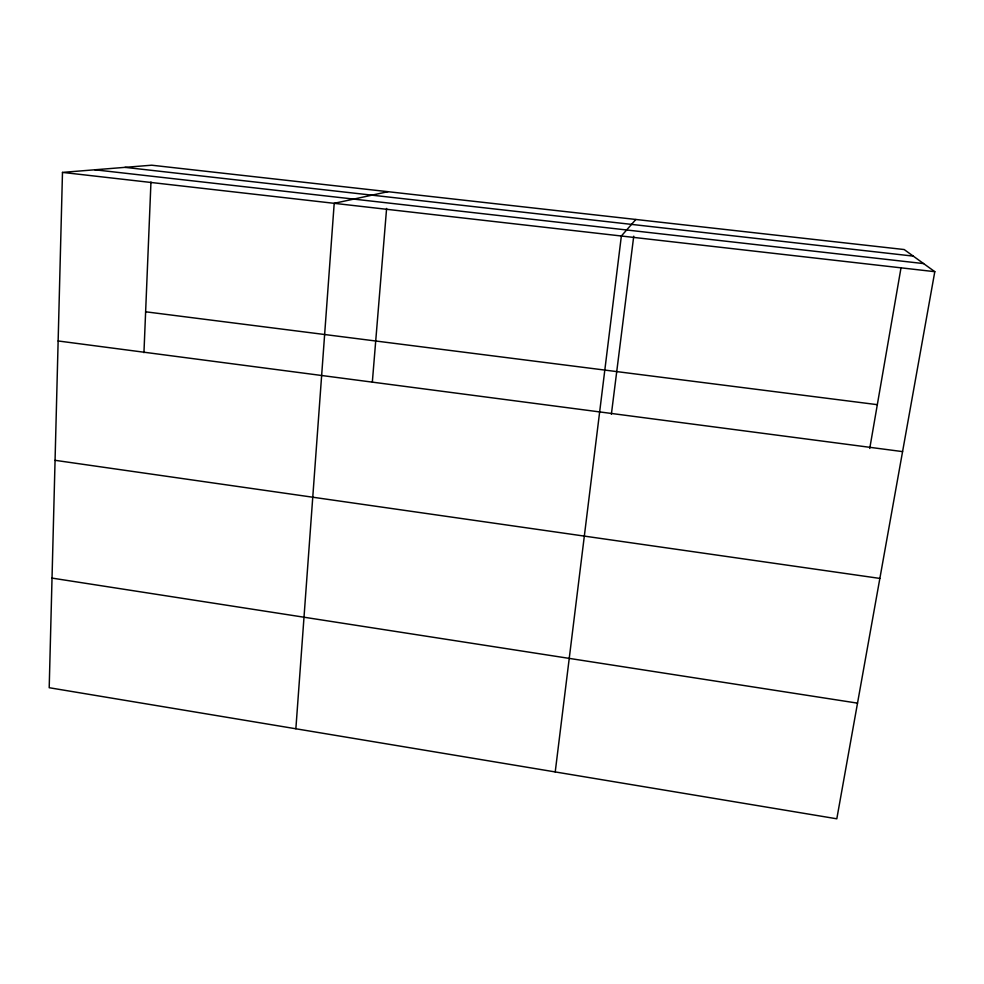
<?xml version="1.0" encoding="UTF-8"?>
<svg xmlns="http://www.w3.org/2000/svg" width="984" height="984" viewBox="0 0 984 984"><rect width="100%" height="100%" fill="white"/><g stroke="black" fill="none" stroke-linecap="round" stroke-linejoin="round"><path stroke-width="1.48" d="M62.484 172.397L49.2 687.718L836.806 818.799L934.8 271.682L904.173 249.542L151.647 165.201L62.484 172.397L934.8 271.682M143.947 352.678L150.958 182.003M295.864 728.763L334.203 203.319L387.979 191.695M372.346 382.001L386.601 208.448M555.222 771.936L621.359 236.012L635.836 219.469M611.371 414.264L633.733 236.197M869.745 448.446L901.049 267.611M125.005 167.354L913.25 256.111M94.833 169.789L923.607 263.589M145.62 311.793L877.322 404.67M58.142 340.968L902.574 451.607M55.067 460.315L879.856 578.42M52.029 578.1L857.519 703.142"/></g></svg>
